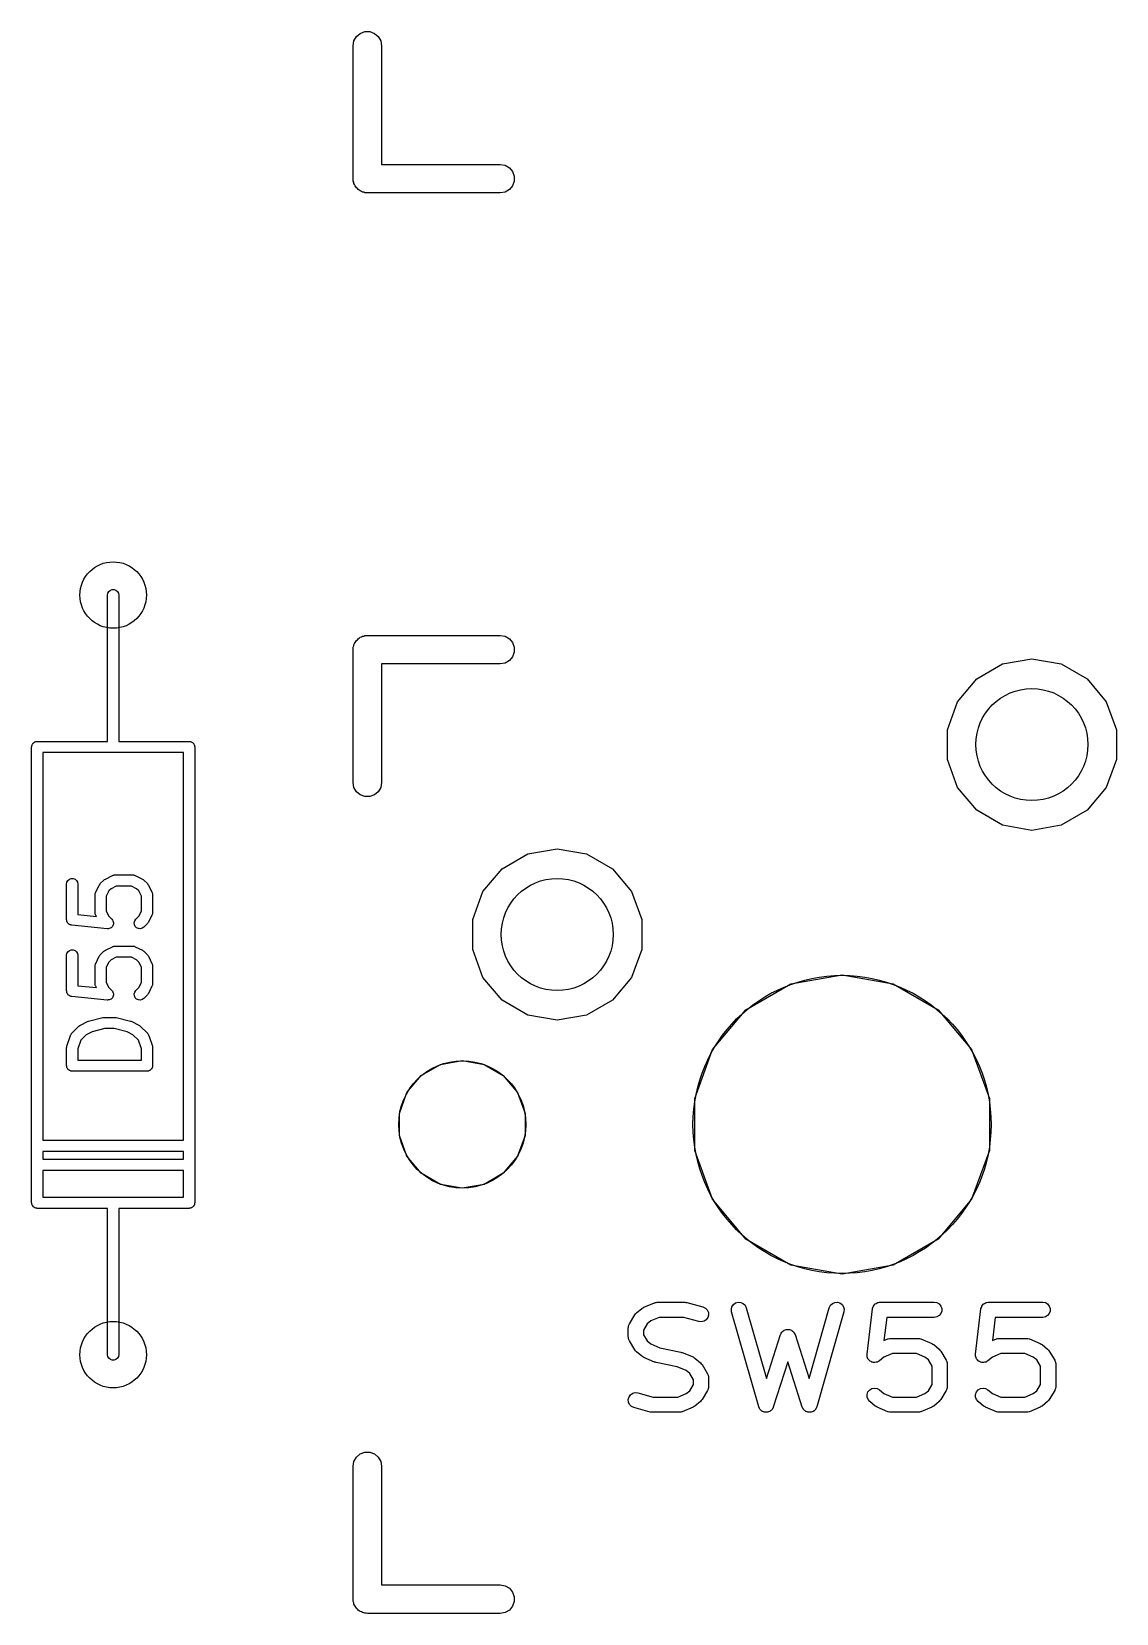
# Model space of a CAD drawing. Extents: x 37 to 203, y -145 to -25.
# Drawn here: x 129.91 to 144.42, y -142.54 to -121.38 of the extents above; entities that cross this region are included whole.
import ezdxf

# ---------------------------------------------------------------- set-up
doc = ezdxf.new("R2010")
doc.units = 0
doc.header["$MEASUREMENT"] = 0
doc.layers.add('BLACK', color=7, linetype='CONTINUOUS')

msp = doc.modelspace()

# ---------------------------------------------------------------- linework, layer by layer
at = {"layer": 'Black'}
for p, q in [((134.254, -121.45), (134.305, -121.407)), ((134.305, -121.407), (134.367, -121.384)), ((134.367, -121.384), (134.433, -121.384)), ((134.433, -121.384), (134.495, -121.407)), ((134.495, -121.407), (134.546, -121.45)), ((134.209, -121.572), (134.221, -121.507)), ((134.209, -123.35), (134.209, -121.572)), ((134.221, -121.507), (134.254, -121.45)), ((134.546, -121.45), (134.579, -121.507)), ((134.579, -121.507), (134.59, -121.572)), ((134.59, -121.572), (134.59, -123.159)), ((134.59, -123.159), (136.178, -123.159)), ((136.178, -123.159), (136.243, -123.171)), ((136.243, -123.171), (136.3, -123.204)), ((136.3, -123.204), (136.343, -123.255)), ((136.343, -123.255), (136.366, -123.317)), ((136.366, -123.317), (136.366, -123.383)), ((134.212, -123.366), (134.209, -123.35)), ((134.212, -123.383), (134.212, -123.366)), ((134.218, -123.399), (134.212, -123.383)), ((134.221, -123.415), (134.218, -123.399)), ((134.229, -123.43), (134.221, -123.415)), ((134.235, -123.445), (134.229, -123.43)), ((134.246, -123.458), (134.235, -123.445)), ((134.254, -123.472), (134.246, -123.458)), ((134.267, -123.483), (134.254, -123.472)), ((134.278, -123.496), (134.267, -123.483)), ((134.292, -123.504), (134.278, -123.496)), ((134.305, -123.515), (134.292, -123.504)), ((134.32, -123.521), (134.305, -123.515)), ((134.335, -123.529), (134.32, -123.521)), ((134.351, -123.532), (134.335, -123.529)), ((134.367, -123.538), (134.351, -123.532)), ((134.384, -123.538), (134.367, -123.538)), ((134.4, -123.54), (134.384, -123.538)), ((136.178, -123.54), (134.4, -123.54)), ((136.243, -123.529), (136.178, -123.54)), ((136.3, -123.496), (136.243, -123.529)), ((136.343, -123.445), (136.3, -123.496)), ((136.366, -123.383), (136.343, -123.445)), ((130.925, -128.92), (130.93, -128.894)), ((130.925, -130.19), (130.925, -128.92)), ((130.93, -128.894), (130.943, -128.872)), ((130.943, -128.872), (130.963, -128.855)), ((130.963, -128.855), (130.987, -128.846)), ((130.987, -128.846), (131.013, -128.846)), ((131.013, -128.846), (131.037, -128.855)), ((131.037, -128.855), (131.057, -128.872)), ((131.057, -128.872), (131.07, -128.894)), ((131.07, -128.894), (131.075, -128.92)), ((131.075, -128.92), (131.075, -130.19)), ((134.32, -129.479), (134.335, -129.471)), ((134.335, -129.471), (134.351, -129.468)), ((134.351, -129.468), (134.367, -129.462)), ((134.367, -129.462), (134.384, -129.462)), ((134.384, -129.462), (134.4, -129.459)), ((134.4, -129.459), (136.178, -129.459)), ((136.178, -129.459), (136.243, -129.471)), ((136.243, -129.471), (136.3, -129.504)), ((134.209, -129.65), (134.212, -129.634)), ((134.209, -131.428), (134.209, -129.65)), ((134.212, -129.617), (134.218, -129.601)), ((134.212, -129.634), (134.212, -129.617)), ((134.218, -129.601), (134.221, -129.585)), ((134.221, -129.585), (134.229, -129.57)), ((134.229, -129.57), (134.235, -129.555)), ((134.235, -129.555), (134.246, -129.542)), ((134.246, -129.542), (134.254, -129.528)), ((134.254, -129.528), (134.267, -129.517)), ((134.267, -129.517), (134.278, -129.504)), ((134.278, -129.504), (134.292, -129.496)), ((134.292, -129.496), (134.305, -129.485)), ((134.305, -129.485), (134.32, -129.479)), ((136.3, -129.504), (136.343, -129.555)), ((136.343, -129.555), (136.366, -129.617)), ((136.366, -129.683), (136.343, -129.745)), ((136.366, -129.617), (136.366, -129.683)), ((136.178, -129.84), (134.59, -129.84)), ((134.59, -129.84), (134.59, -131.428)), ((136.243, -129.829), (136.178, -129.84)), ((136.3, -129.796), (136.243, -129.829)), ((136.343, -129.745), (136.3, -129.796)), ((142.552, -130.041), (142.898, -129.842)), ((142.898, -129.842), (143.29, -129.773)), ((143.29, -129.773), (143.682, -129.842)), ((143.682, -129.842), (144.028, -130.041)), ((142.296, -130.346), (142.552, -130.041)), ((144.028, -130.041), (144.284, -130.346)), ((130.925, -130.877), (130.925, -130.19)), ((131.075, -130.19), (131.075, -130.877)), ((142.16, -130.721), (142.296, -130.346)), ((144.284, -130.346), (144.42, -130.721)), ((142.16, -131.119), (142.16, -130.721)), ((144.42, -130.721), (144.42, -131.119)), ((129.909, -130.952), (129.91, -130.946)), ((129.909, -137.048), (129.909, -130.952)), ((129.91, -130.939), (129.912, -130.933)), ((129.91, -130.946), (129.91, -130.939)), ((129.912, -130.933), (129.914, -130.926)), ((129.914, -130.926), (129.917, -130.921)), ((129.917, -130.921), (129.919, -130.915)), ((129.919, -130.915), (129.923, -130.909)), ((129.923, -130.909), (129.927, -130.904)), ((129.927, -130.904), (129.932, -130.9)), ((129.932, -130.9), (129.936, -130.895)), ((129.936, -130.895), (129.941, -130.891)), ((129.941, -130.891), (129.946, -130.887)), ((129.946, -130.887), (129.953, -130.885)), ((129.953, -130.885), (129.958, -130.882)), ((129.958, -130.882), (129.965, -130.88)), ((129.965, -130.88), (129.971, -130.878)), ((129.971, -130.878), (129.978, -130.878)), ((129.978, -130.878), (129.984, -130.877)), ((129.984, -130.877), (130.925, -130.877)), ((131.075, -130.877), (132.016, -130.877)), ((132.016, -130.877), (132.022, -130.878)), ((132.022, -130.878), (132.029, -130.878)), ((132.029, -130.878), (132.035, -130.88)), ((132.035, -130.88), (132.042, -130.882)), ((132.042, -130.882), (132.047, -130.885)), ((132.047, -130.885), (132.053, -130.887)), ((132.053, -130.887), (132.059, -130.891)), ((132.059, -130.891), (132.064, -130.895)), ((132.064, -130.895), (132.068, -130.9)), ((132.068, -130.9), (132.073, -130.904)), ((132.073, -130.904), (132.077, -130.909)), ((132.077, -130.909), (132.081, -130.915)), ((132.081, -130.915), (132.083, -130.921)), ((132.083, -130.921), (132.086, -130.926)), ((132.086, -130.926), (132.088, -130.933)), ((132.088, -130.933), (132.09, -130.939)), ((132.09, -130.939), (132.09, -130.946)), ((132.09, -130.946), (132.091, -130.952)), ((132.091, -130.952), (132.091, -137.048)), ((131, -131.027), (130.059, -131.027)), ((130.059, -131.027), (130.059, -136.211)), ((131.941, -131.027), (131, -131.027)), ((131.941, -136.211), (131.941, -131.027)), ((142.296, -131.494), (142.16, -131.119)), ((144.42, -131.119), (144.284, -131.494)), ((134.221, -131.493), (134.209, -131.428)), ((134.254, -131.55), (134.221, -131.493)), ((134.305, -131.593), (134.254, -131.55)), ((134.546, -131.55), (134.495, -131.593)), ((134.579, -131.493), (134.546, -131.55)), ((134.59, -131.428), (134.579, -131.493)), ((142.552, -131.799), (142.296, -131.494)), ((144.284, -131.494), (144.028, -131.799)), ((134.367, -131.616), (134.305, -131.593)), ((134.433, -131.616), (134.367, -131.616)), ((134.495, -131.593), (134.433, -131.616)), ((142.898, -131.998), (142.552, -131.799)), ((144.028, -131.799), (143.682, -131.998)), ((143.29, -132.067), (142.898, -131.998)), ((143.682, -131.998), (143.29, -132.067)), ((136.202, -132.581), (136.548, -132.382)), ((136.548, -132.382), (136.94, -132.313)), ((136.94, -132.313), (137.332, -132.382)), ((137.332, -132.382), (137.678, -132.581)), ((135.946, -132.886), (136.202, -132.581)), ((137.678, -132.581), (137.934, -132.886)), ((130.377, -132.786), (130.382, -132.76)), ((130.377, -133.262), (130.377, -132.786)), ((130.382, -132.76), (130.395, -132.738)), ((130.395, -132.738), (130.415, -132.721)), ((130.415, -132.721), (130.439, -132.712)), ((130.439, -132.712), (130.465, -132.712)), ((130.465, -132.712), (130.49, -132.721)), ((130.49, -132.721), (130.51, -132.738)), ((130.51, -132.738), (130.523, -132.76)), ((130.523, -132.76), (130.527, -132.786)), ((130.527, -132.786), (130.527, -133.194)), ((130.766, -132.895), (130.814, -132.8)), ((130.814, -132.8), (130.821, -132.79)), ((130.821, -132.79), (130.828, -132.78)), ((130.828, -132.78), (130.876, -132.733)), ((130.876, -132.733), (130.885, -132.726)), ((130.885, -132.726), (130.895, -132.719)), ((130.895, -132.719), (130.99, -132.671)), ((130.973, -132.847), (130.943, -132.878)), ((131.042, -132.813), (130.973, -132.847)), ((130.99, -132.671), (130.994, -132.67)), ((130.994, -132.67), (130.998, -132.668)), ((130.998, -132.668), (131.007, -132.666)), ((131.007, -132.666), (131.015, -132.664)), ((131.015, -132.664), (131.02, -132.664)), ((131.02, -132.664), (131.024, -132.663)), ((131.024, -132.663), (131.262, -132.663)), ((131.244, -132.813), (131.042, -132.813)), ((131.313, -132.847), (131.244, -132.813)), ((131.262, -132.663), (131.266, -132.664)), ((131.266, -132.664), (131.27, -132.664)), ((131.27, -132.664), (131.279, -132.666)), ((131.279, -132.666), (131.288, -132.668)), ((131.288, -132.668), (131.291, -132.67)), ((131.291, -132.67), (131.295, -132.671)), ((131.295, -132.671), (131.391, -132.719)), ((131.343, -132.878), (131.313, -132.847)), ((131.391, -132.719), (131.4, -132.726)), ((131.4, -132.726), (131.41, -132.733)), ((131.41, -132.733), (131.458, -132.78)), ((131.458, -132.78), (131.465, -132.79)), ((131.465, -132.79), (131.472, -132.8)), ((131.472, -132.8), (131.519, -132.895)), ((130.758, -132.929), (130.759, -132.924)), ((130.758, -133.167), (130.758, -132.929)), ((130.759, -132.92), (130.761, -132.912)), ((130.759, -132.924), (130.759, -132.92)), ((130.761, -132.912), (130.763, -132.903)), ((130.763, -132.903), (130.765, -132.899)), ((130.765, -132.899), (130.766, -132.895)), ((130.943, -132.878), (130.908, -132.946)), ((130.908, -132.946), (130.908, -133.149)), ((131.377, -132.946), (131.343, -132.878)), ((131.377, -133.149), (131.377, -132.946)), ((131.519, -132.895), (131.521, -132.899)), ((131.521, -132.899), (131.523, -132.903)), ((131.523, -132.903), (131.524, -132.912)), ((131.524, -132.912), (131.527, -132.92)), ((131.527, -132.92), (131.527, -132.924)), ((131.527, -132.924), (131.527, -132.929)), ((131.527, -132.929), (131.527, -133.167)), ((135.81, -133.261), (135.946, -132.886)), ((137.934, -132.886), (138.07, -133.261)), ((130.378, -133.265), (130.377, -133.262)), ((130.378, -133.268), (130.378, -133.265)), ((130.38, -133.277), (130.378, -133.268)), ((130.382, -133.288), (130.38, -133.277)), ((130.527, -133.194), (130.776, -133.219)), ((130.759, -133.171), (130.758, -133.167)), ((130.759, -133.175), (130.759, -133.171)), ((130.761, -133.184), (130.759, -133.175)), ((130.763, -133.192), (130.761, -133.184)), ((130.765, -133.196), (130.763, -133.192)), ((130.766, -133.2), (130.765, -133.196)), ((130.776, -133.219), (130.766, -133.2)), ((130.908, -133.149), (130.943, -133.217)), ((130.943, -133.217), (130.982, -133.256)), ((130.982, -133.256), (130.982, -133.257)), ((130.982, -133.257), (130.982, -133.257)), ((130.982, -133.257), (130.989, -133.268)), ((130.989, -133.268), (130.997, -133.278)), ((130.997, -133.278), (130.997, -133.278)), ((130.997, -133.278), (130.997, -133.279)), ((130.997, -133.279), (131, -133.291)), ((131.282, -133.303), (131.289, -133.278)), ((131.289, -133.278), (131.304, -133.256)), ((131.304, -133.256), (131.343, -133.217)), ((131.343, -133.217), (131.377, -133.149)), ((131.519, -133.2), (131.472, -133.295)), ((131.521, -133.196), (131.519, -133.2)), ((131.523, -133.192), (131.521, -133.196)), ((131.524, -133.184), (131.523, -133.192)), ((131.527, -133.175), (131.524, -133.184)), ((131.527, -133.167), (131.527, -133.171)), ((131.527, -133.171), (131.527, -133.175)), ((135.81, -133.659), (135.81, -133.261)), ((138.07, -133.261), (138.07, -133.659)), ((130.383, -133.29), (130.382, -133.288)), ((130.384, -133.293), (130.383, -133.29)), ((130.39, -133.301), (130.384, -133.293)), ((130.395, -133.31), (130.39, -133.301)), ((130.397, -133.312), (130.395, -133.31)), ((130.399, -133.314), (130.397, -133.312)), ((130.407, -133.32), (130.399, -133.314)), ((130.415, -133.327), (130.407, -133.32)), ((130.418, -133.328), (130.415, -133.327)), ((130.42, -133.329), (130.418, -133.328)), ((130.43, -133.332), (130.42, -133.329)), ((130.439, -133.336), (130.43, -133.332)), ((130.442, -133.336), (130.439, -133.336)), ((130.445, -133.337), (130.442, -133.336)), ((130.921, -133.384), (130.445, -133.337)), ((130.922, -133.384), (130.921, -133.384)), ((130.934, -133.383), (130.922, -133.384)), ((130.922, -133.384), (130.922, -133.384)), ((130.947, -133.382), (130.934, -133.383)), ((130.948, -133.382), (130.947, -133.382)), ((130.959, -133.377), (130.948, -133.382)), ((130.948, -133.382), (130.948, -133.382)), ((130.971, -133.371), (130.959, -133.377)), ((130.972, -133.371), (130.971, -133.371)), ((130.971, -133.371), (130.971, -133.371)), ((130.98, -133.362), (130.972, -133.371)), ((130.989, -133.353), (130.98, -133.362)), ((130.99, -133.353), (130.989, -133.353)), ((130.995, -133.341), (130.99, -133.353)), ((130.99, -133.353), (130.99, -133.353)), ((131.001, -133.33), (130.995, -133.341)), ((131, -133.291), (131.003, -133.303)), ((131.002, -133.316), (131.001, -133.329)), ((131.001, -133.329), (131.001, -133.329)), ((131.001, -133.329), (131.001, -133.33)), ((131.003, -133.304), (131.002, -133.316)), ((131.003, -133.303), (131.003, -133.303)), ((131.003, -133.303), (131.003, -133.304)), ((131.285, -133.329), (131.282, -133.303)), ((131.296, -133.353), (131.285, -133.329)), ((131.314, -133.371), (131.296, -133.353)), ((131.338, -133.382), (131.314, -133.371)), ((131.364, -133.384), (131.338, -133.382)), ((131.389, -133.377), (131.364, -133.384)), ((131.41, -133.363), (131.389, -133.377)), ((131.458, -133.315), (131.41, -133.363)), ((131.465, -133.305), (131.458, -133.315)), ((131.472, -133.295), (131.465, -133.305)), ((130.382, -133.712), (130.395, -133.69)), ((130.395, -133.69), (130.415, -133.673)), ((130.415, -133.673), (130.439, -133.664)), ((130.439, -133.664), (130.465, -133.664)), ((130.465, -133.664), (130.49, -133.673)), ((130.49, -133.673), (130.51, -133.69)), ((130.51, -133.69), (130.523, -133.712)), ((130.828, -133.733), (130.876, -133.685)), ((130.876, -133.685), (130.885, -133.678)), ((130.885, -133.678), (130.895, -133.671)), ((130.895, -133.671), (130.99, -133.623)), ((130.99, -133.623), (130.994, -133.622)), ((130.994, -133.622), (130.998, -133.62)), ((130.998, -133.62), (131.007, -133.618)), ((131.007, -133.618), (131.015, -133.616)), ((131.015, -133.616), (131.02, -133.616)), ((131.02, -133.616), (131.024, -133.615)), ((131.024, -133.615), (131.262, -133.615)), ((131.262, -133.615), (131.266, -133.616)), ((131.266, -133.616), (131.27, -133.616)), ((131.27, -133.616), (131.279, -133.618)), ((131.279, -133.618), (131.288, -133.62)), ((131.288, -133.62), (131.291, -133.622)), ((131.291, -133.622), (131.295, -133.623)), ((131.295, -133.623), (131.391, -133.671)), ((131.391, -133.671), (131.4, -133.678)), ((131.4, -133.678), (131.41, -133.685)), ((131.41, -133.685), (131.458, -133.733)), ((135.946, -134.034), (135.81, -133.659)), ((138.07, -133.659), (137.934, -134.034)), ((130.377, -133.738), (130.382, -133.712)), ((130.377, -134.214), (130.377, -133.738)), ((130.523, -133.712), (130.527, -133.738)), ((130.527, -133.738), (130.527, -134.146)), ((130.758, -133.881), (130.759, -133.877)), ((130.758, -134.119), (130.758, -133.881)), ((130.759, -133.872), (130.761, -133.864)), ((130.759, -133.877), (130.759, -133.872)), ((130.761, -133.864), (130.763, -133.855)), ((130.763, -133.855), (130.765, -133.852)), ((130.765, -133.852), (130.766, -133.847)), ((130.766, -133.847), (130.814, -133.752)), ((130.814, -133.752), (130.821, -133.743)), ((130.821, -133.743), (130.828, -133.733)), ((130.943, -133.83), (130.908, -133.899)), ((130.908, -133.899), (130.908, -134.101)), ((130.973, -133.8), (130.943, -133.83)), ((131.042, -133.765), (130.973, -133.8)), ((131.244, -133.765), (131.042, -133.765)), ((131.313, -133.8), (131.244, -133.765)), ((131.343, -133.83), (131.313, -133.8)), ((131.377, -133.899), (131.343, -133.83)), ((131.377, -134.101), (131.377, -133.899)), ((131.458, -133.733), (131.465, -133.743)), ((131.465, -133.743), (131.472, -133.752)), ((131.472, -133.752), (131.519, -133.847)), ((131.519, -133.847), (131.521, -133.852)), ((131.521, -133.852), (131.523, -133.855)), ((131.523, -133.855), (131.524, -133.864)), ((131.524, -133.864), (131.527, -133.872)), ((131.527, -133.872), (131.527, -133.877)), ((131.527, -133.877), (131.527, -133.881)), ((131.527, -133.881), (131.527, -134.119)), ((130.759, -134.123), (130.758, -134.119)), ((130.759, -134.128), (130.759, -134.123)), ((130.761, -134.136), (130.759, -134.128)), ((130.908, -134.101), (130.943, -134.17)), ((131.343, -134.17), (131.377, -134.101)), ((131.527, -134.128), (131.524, -134.136)), ((131.527, -134.119), (131.527, -134.123)), ((131.527, -134.123), (131.527, -134.128)), ((136.202, -134.339), (135.946, -134.034)), ((137.934, -134.034), (137.678, -134.339)), ((139.463, -134.467), (140.065, -134.119)), ((140.065, -134.119), (140.75, -133.998)), ((140.75, -133.998), (141.435, -134.119)), ((141.435, -134.119), (142.037, -134.467)), ((130.378, -134.217), (130.377, -134.214)), ((130.378, -134.22), (130.378, -134.217)), ((130.38, -134.23), (130.378, -134.22)), ((130.382, -134.24), (130.38, -134.23)), ((130.383, -134.242), (130.382, -134.24)), ((130.384, -134.245), (130.383, -134.242)), ((130.39, -134.254), (130.384, -134.245)), ((130.395, -134.262), (130.39, -134.254)), ((130.397, -134.264), (130.395, -134.262)), ((130.399, -134.267), (130.397, -134.264)), ((130.407, -134.273), (130.399, -134.267)), ((130.415, -134.279), (130.407, -134.273)), ((130.418, -134.28), (130.415, -134.279)), ((130.42, -134.282), (130.418, -134.28)), ((130.43, -134.285), (130.42, -134.282)), ((130.439, -134.288), (130.43, -134.285)), ((130.442, -134.288), (130.439, -134.288)), ((130.445, -134.289), (130.442, -134.288)), ((130.921, -134.337), (130.445, -134.289)), ((130.527, -134.146), (130.776, -134.171)), ((130.763, -134.145), (130.761, -134.136)), ((130.765, -134.148), (130.763, -134.145)), ((130.766, -134.153), (130.765, -134.148)), ((130.776, -134.171), (130.766, -134.153)), ((130.922, -134.336), (130.921, -134.337)), ((130.934, -134.336), (130.922, -134.337)), ((130.922, -134.337), (130.922, -134.336)), ((130.947, -134.335), (130.934, -134.336)), ((130.943, -134.17), (130.982, -134.209)), ((130.948, -134.334), (130.947, -134.335)), ((130.959, -134.329), (130.948, -134.334)), ((130.948, -134.334), (130.948, -134.334)), ((130.971, -134.324), (130.959, -134.329)), ((130.972, -134.323), (130.971, -134.324)), ((130.971, -134.324), (130.971, -134.324)), ((130.98, -134.314), (130.972, -134.323)), ((130.989, -134.306), (130.98, -134.314)), ((130.982, -134.209), (130.982, -134.209)), ((130.982, -134.209), (130.982, -134.21)), ((130.982, -134.21), (130.989, -134.22)), ((130.989, -134.22), (130.997, -134.23)), ((130.99, -134.305), (130.989, -134.306)), ((130.995, -134.294), (130.99, -134.305)), ((130.99, -134.305), (130.99, -134.305)), ((131.001, -134.282), (130.995, -134.294)), ((130.997, -134.23), (130.997, -134.231)), ((130.997, -134.231), (130.997, -134.231)), ((130.997, -134.231), (131, -134.243)), ((131, -134.243), (131.003, -134.255)), ((131.002, -134.269), (131.001, -134.281)), ((131.001, -134.281), (131.001, -134.282)), ((131.001, -134.282), (131.001, -134.282)), ((131.003, -134.256), (131.002, -134.269)), ((131.003, -134.255), (131.003, -134.256)), ((131.003, -134.256), (131.003, -134.256)), ((131.282, -134.255), (131.289, -134.23)), ((131.285, -134.281), (131.282, -134.255)), ((131.296, -134.305), (131.285, -134.281)), ((131.289, -134.23), (131.304, -134.209)), ((131.314, -134.323), (131.296, -134.305)), ((131.304, -134.209), (131.343, -134.17)), ((131.338, -134.334), (131.314, -134.323)), ((131.364, -134.337), (131.338, -134.334)), ((131.389, -134.33), (131.364, -134.337)), ((131.41, -134.315), (131.389, -134.33)), ((131.458, -134.267), (131.41, -134.315)), ((131.465, -134.257), (131.458, -134.267)), ((131.472, -134.248), (131.465, -134.257)), ((131.519, -134.153), (131.472, -134.248)), ((131.521, -134.148), (131.519, -134.153)), ((131.523, -134.145), (131.521, -134.148)), ((131.524, -134.136), (131.523, -134.145)), ((136.548, -134.538), (136.202, -134.339)), ((137.678, -134.339), (137.332, -134.538)), ((136.94, -134.607), (136.548, -134.538)), ((137.332, -134.538), (136.94, -134.607)), ((139.017, -134.999), (139.463, -134.467)), ((142.037, -134.467), (142.483, -134.999)), ((130.447, -134.78), (130.542, -134.685)), ((130.542, -134.685), (130.552, -134.678)), ((130.552, -134.678), (130.562, -134.671)), ((130.562, -134.671), (130.657, -134.623)), ((130.717, -134.761), (130.64, -134.8)), ((130.657, -134.623), (130.665, -134.621)), ((130.665, -134.621), (130.672, -134.618)), ((130.672, -134.618), (130.863, -134.57)), ((130.89, -134.718), (130.717, -134.761)), ((130.863, -134.57), (130.872, -134.569)), ((130.872, -134.569), (130.881, -134.568)), ((130.881, -134.568), (131.024, -134.568)), ((131.015, -134.718), (130.89, -134.718)), ((131.188, -134.761), (131.015, -134.718)), ((131.024, -134.568), (131.033, -134.569)), ((131.033, -134.569), (131.042, -134.57)), ((131.042, -134.57), (131.232, -134.618)), ((131.265, -134.8), (131.188, -134.761)), ((131.232, -134.618), (131.24, -134.621)), ((131.24, -134.621), (131.248, -134.623)), ((131.248, -134.623), (131.343, -134.671)), ((131.343, -134.671), (131.353, -134.678)), ((131.353, -134.678), (131.363, -134.685)), ((131.363, -134.685), (131.458, -134.78)), ((130.377, -134.976), (130.379, -134.964)), ((130.379, -134.964), (130.381, -134.952)), ((130.381, -134.952), (130.429, -134.81)), ((130.429, -134.81), (130.431, -134.806)), ((130.431, -134.806), (130.432, -134.802)), ((130.432, -134.802), (130.437, -134.794)), ((130.437, -134.794), (130.441, -134.787)), ((130.441, -134.787), (130.444, -134.784)), ((130.444, -134.784), (130.447, -134.78)), ((130.566, -134.874), (130.527, -134.988)), ((130.64, -134.8), (130.566, -134.874)), ((131.339, -134.874), (131.265, -134.8)), ((131.377, -134.988), (131.339, -134.874)), ((131.458, -134.78), (131.46, -134.784)), ((131.46, -134.784), (131.464, -134.787)), ((131.464, -134.787), (131.468, -134.794)), ((131.468, -134.794), (131.473, -134.802)), ((131.473, -134.802), (131.474, -134.806)), ((131.474, -134.806), (131.476, -134.81)), ((131.476, -134.81), (131.524, -134.952)), ((131.524, -134.952), (131.525, -134.964)), ((131.525, -134.964), (131.527, -134.976)), ((130.377, -135.214), (130.377, -134.976)), ((130.527, -134.988), (130.527, -135.139)), ((130.527, -135.139), (131.377, -135.139)), ((131.377, -135.139), (131.377, -134.988)), ((131.527, -134.976), (131.527, -135.214)), ((135.378, -135.197), (135.67, -135.146)), ((135.67, -135.146), (135.962, -135.197)), ((138.779, -135.652), (139.017, -134.999)), ((142.483, -134.999), (142.721, -135.652)), ((130.379, -135.221), (130.377, -135.214)), ((130.379, -135.227), (130.379, -135.221)), ((130.381, -135.233), (130.379, -135.227)), ((130.382, -135.24), (130.381, -135.233)), ((130.385, -135.246), (130.382, -135.24)), ((130.387, -135.252), (130.385, -135.246)), ((130.392, -135.257), (130.387, -135.252)), ((130.395, -135.262), (130.392, -135.257)), ((130.4, -135.267), (130.395, -135.262)), ((130.404, -135.272), (130.4, -135.267)), ((130.41, -135.275), (130.404, -135.272)), ((130.415, -135.279), (130.41, -135.275)), ((130.421, -135.281), (130.415, -135.279)), ((130.427, -135.285), (130.421, -135.281)), ((130.433, -135.286), (130.427, -135.285)), ((130.439, -135.288), (130.433, -135.286)), ((130.446, -135.288), (130.439, -135.288)), ((130.452, -135.289), (130.446, -135.288)), ((131.452, -135.289), (130.452, -135.289)), ((131.459, -135.288), (131.452, -135.289)), ((131.465, -135.288), (131.459, -135.288)), ((131.472, -135.286), (131.465, -135.288)), ((131.478, -135.285), (131.472, -135.286)), ((131.484, -135.281), (131.478, -135.285)), ((131.49, -135.279), (131.484, -135.281)), ((131.495, -135.275), (131.49, -135.279)), ((131.501, -135.272), (131.495, -135.275)), ((131.505, -135.267), (131.501, -135.272)), ((131.51, -135.262), (131.505, -135.267)), ((131.513, -135.257), (131.51, -135.262)), ((131.517, -135.252), (131.513, -135.257)), ((131.52, -135.246), (131.517, -135.252)), ((131.523, -135.24), (131.52, -135.246)), ((131.524, -135.233), (131.523, -135.24)), ((131.526, -135.227), (131.524, -135.233)), ((131.527, -135.214), (131.526, -135.221)), ((131.526, -135.221), (131.526, -135.227)), ((134.93, -135.573), (135.121, -135.346)), ((135.121, -135.346), (135.378, -135.197)), ((135.962, -135.197), (136.219, -135.346)), ((136.219, -135.346), (136.41, -135.573)), ((134.829, -135.852), (134.93, -135.573)), ((136.41, -135.573), (136.511, -135.852)), ((138.779, -136.348), (138.779, -135.652)), ((142.721, -135.652), (142.721, -136.348)), ((134.829, -136.148), (134.829, -135.852)), ((136.511, -135.852), (136.511, -136.148)), ((130.059, -136.211), (131.941, -136.211)), ((134.93, -136.427), (134.829, -136.148)), ((136.511, -136.148), (136.41, -136.427)), ((130.059, -136.361), (130.059, -136.465)), ((131.941, -136.361), (130.059, -136.361)), ((131.941, -136.465), (131.941, -136.361)), ((135.121, -136.654), (134.93, -136.427)), ((136.41, -136.427), (136.219, -136.654)), ((139.017, -137.001), (138.779, -136.348)), ((142.721, -136.348), (142.483, -137.001)), ((130.059, -136.465), (131.941, -136.465)), ((131.941, -136.615), (130.059, -136.615)), ((130.059, -136.615), (130.059, -136.973)), ((131.941, -136.973), (131.941, -136.615)), ((135.378, -136.803), (135.121, -136.654)), ((136.219, -136.654), (135.962, -136.803)), ((135.67, -136.854), (135.378, -136.803)), ((135.962, -136.803), (135.67, -136.854)), ((129.91, -137.054), (129.909, -137.048)), ((129.91, -137.061), (129.91, -137.054)), ((129.912, -137.067), (129.91, -137.061)), ((129.914, -137.074), (129.912, -137.067)), ((129.917, -137.079), (129.914, -137.074)), ((129.919, -137.085), (129.917, -137.079)), ((129.923, -137.091), (129.919, -137.085)), ((130.059, -136.973), (131, -136.973)), ((131, -136.973), (131.941, -136.973)), ((132.081, -137.085), (132.077, -137.091)), ((132.083, -137.079), (132.081, -137.085)), ((132.086, -137.074), (132.083, -137.079)), ((132.088, -137.067), (132.086, -137.074)), ((132.09, -137.061), (132.088, -137.067)), ((132.091, -137.048), (132.09, -137.054)), ((132.09, -137.054), (132.09, -137.061)), ((139.463, -137.533), (139.017, -137.001)), ((142.483, -137.001), (142.037, -137.533)), ((129.927, -137.096), (129.923, -137.091)), ((129.932, -137.1), (129.927, -137.096)), ((129.936, -137.105), (129.932, -137.1)), ((129.941, -137.109), (129.936, -137.105)), ((129.946, -137.113), (129.941, -137.109)), ((129.953, -137.115), (129.946, -137.113)), ((129.958, -137.118), (129.953, -137.115)), ((129.965, -137.12), (129.958, -137.118)), ((129.971, -137.122), (129.965, -137.12)), ((129.978, -137.122), (129.971, -137.122)), ((129.984, -137.123), (129.978, -137.122)), ((130.925, -137.123), (129.984, -137.123)), ((130.925, -137.81), (130.925, -137.123)), ((132.016, -137.123), (131.075, -137.123)), ((131.075, -137.123), (131.075, -137.81)), ((132.022, -137.122), (132.016, -137.123)), ((132.029, -137.122), (132.022, -137.122)), ((132.035, -137.12), (132.029, -137.122)), ((132.042, -137.118), (132.035, -137.12)), ((132.047, -137.115), (132.042, -137.118)), ((132.053, -137.113), (132.047, -137.115)), ((132.059, -137.109), (132.053, -137.113)), ((132.064, -137.105), (132.059, -137.109)), ((132.068, -137.1), (132.064, -137.105)), ((132.073, -137.096), (132.068, -137.1)), ((132.077, -137.091), (132.073, -137.096)), ((140.065, -137.881), (139.463, -137.533)), ((142.037, -137.533), (141.435, -137.881)), ((130.925, -139.08), (130.925, -137.81)), ((131.075, -137.81), (131.075, -139.08)), ((140.75, -138.002), (140.065, -137.881)), ((141.435, -137.881), (140.75, -138.002)), ((137.905, -138.669), (137.978, -138.548)), ((137.978, -138.548), (137.989, -138.535)), ((137.989, -138.535), (138, -138.522)), ((138, -138.522), (138.072, -138.462)), ((138.072, -138.462), (138.086, -138.454)), ((138.086, -138.454), (138.098, -138.446)), ((138.098, -138.446), (138.243, -138.386)), ((138.243, -138.386), (138.246, -138.385)), ((138.246, -138.385), (138.248, -138.384)), ((138.248, -138.384), (138.263, -138.381)), ((138.263, -138.381), (138.278, -138.378)), ((138.278, -138.378), (138.28, -138.378)), ((138.28, -138.378), (138.283, -138.378)), ((138.283, -138.378), (138.645, -138.378)), ((138.645, -138.378), (138.659, -138.38)), ((138.659, -138.38), (138.673, -138.382)), ((138.673, -138.382), (138.89, -138.442)), ((138.89, -138.442), (138.922, -138.457)), ((138.922, -138.457), (138.947, -138.482)), ((138.947, -138.482), (138.962, -138.515)), ((138.964, -138.55), (138.955, -138.584)), ((138.962, -138.515), (138.964, -138.55)), ((139.27, -138.472), (139.278, -138.438)), ((139.273, -138.507), (139.27, -138.472)), ((139.636, -139.777), (139.273, -138.507)), ((139.278, -138.438), (139.298, -138.409)), ((139.298, -138.409), (139.327, -138.388)), ((139.327, -138.388), (139.361, -138.378)), ((139.361, -138.378), (139.396, -138.381)), ((139.396, -138.381), (139.428, -138.395)), ((139.428, -138.395), (139.453, -138.42)), ((139.453, -138.42), (139.469, -138.452)), ((139.469, -138.452), (139.74, -139.399)), ((140.309, -139.399), (140.58, -138.452)), ((140.775, -138.507), (140.412, -139.777)), ((140.58, -138.452), (140.595, -138.42)), ((140.595, -138.42), (140.621, -138.395)), ((140.621, -138.395), (140.653, -138.381)), ((140.653, -138.381), (140.688, -138.378)), ((140.688, -138.378), (140.722, -138.388)), ((140.722, -138.388), (140.75, -138.409)), ((140.75, -138.409), (140.77, -138.438)), ((140.77, -138.438), (140.779, -138.472)), ((140.779, -138.472), (140.775, -138.507)), ((141.085, -139.072), (141.157, -138.467)), ((141.157, -138.467), (141.158, -138.465)), ((141.158, -138.462), (141.163, -138.448)), ((141.158, -138.465), (141.158, -138.462)), ((141.163, -138.448), (141.167, -138.434)), ((141.167, -138.434), (141.169, -138.431)), ((141.169, -138.431), (141.17, -138.429)), ((141.17, -138.429), (141.18, -138.417)), ((141.18, -138.417), (141.189, -138.405)), ((141.189, -138.405), (141.191, -138.404)), ((141.191, -138.404), (141.193, -138.402)), ((141.193, -138.402), (141.206, -138.394)), ((141.206, -138.394), (141.218, -138.386)), ((141.218, -138.386), (141.221, -138.385)), ((141.221, -138.385), (141.223, -138.384)), ((141.223, -138.384), (141.238, -138.381)), ((141.238, -138.381), (141.252, -138.378)), ((141.252, -138.378), (141.255, -138.378)), ((141.255, -138.378), (141.258, -138.378)), ((141.258, -138.378), (141.984, -138.378)), ((141.984, -138.378), (142.018, -138.384)), ((142.018, -138.384), (142.049, -138.402)), ((142.049, -138.557), (142.018, -138.575)), ((142.049, -138.402), (142.072, -138.429)), ((142.072, -138.53), (142.049, -138.557)), ((142.072, -138.429), (142.084, -138.462)), ((142.084, -138.497), (142.072, -138.53)), ((142.084, -138.462), (142.084, -138.497)), ((142.536, -139.072), (142.609, -138.467)), ((142.609, -138.462), (142.614, -138.448)), ((142.609, -138.465), (142.609, -138.462)), ((142.609, -138.467), (142.609, -138.465)), ((142.614, -138.448), (142.619, -138.434)), ((142.619, -138.434), (142.62, -138.431)), ((142.62, -138.431), (142.621, -138.429)), ((142.621, -138.429), (142.631, -138.417)), ((142.631, -138.417), (142.64, -138.405)), ((142.64, -138.405), (142.642, -138.404)), ((142.642, -138.404), (142.644, -138.402)), ((142.644, -138.402), (142.657, -138.394)), ((142.657, -138.394), (142.669, -138.386)), ((142.669, -138.386), (142.672, -138.385)), ((142.672, -138.385), (142.675, -138.384)), ((142.675, -138.384), (142.689, -138.381)), ((142.689, -138.381), (142.704, -138.378)), ((142.704, -138.378), (142.707, -138.378)), ((142.707, -138.378), (142.709, -138.378)), ((142.709, -138.378), (143.435, -138.378)), ((143.435, -138.378), (143.47, -138.384)), ((143.47, -138.384), (143.5, -138.402)), ((143.5, -138.557), (143.47, -138.575)), ((143.5, -138.402), (143.523, -138.429)), ((143.523, -138.53), (143.5, -138.557)), ((143.523, -138.429), (143.535, -138.462)), ((143.535, -138.497), (143.523, -138.53)), ((143.535, -138.462), (143.535, -138.497)), ((137.891, -138.721), (137.892, -138.712)), ((137.891, -138.842), (137.891, -138.721)), ((137.892, -138.712), (137.893, -138.702)), ((137.893, -138.702), (137.895, -138.695)), ((137.895, -138.695), (137.897, -138.687)), ((137.897, -138.687), (137.902, -138.678)), ((137.902, -138.678), (137.905, -138.669)), ((138.143, -138.668), (138.094, -138.75)), ((138.094, -138.75), (138.094, -138.814)), ((138.191, -138.628), (138.143, -138.668)), ((138.303, -138.581), (138.191, -138.628)), ((138.632, -138.581), (138.303, -138.581)), ((138.836, -138.638), (138.632, -138.581)), ((138.871, -138.641), (138.836, -138.638)), ((138.905, -138.632), (138.871, -138.641)), ((138.934, -138.612), (138.905, -138.632)), ((138.955, -138.584), (138.934, -138.612)), ((139.938, -138.792), (139.944, -138.78)), ((139.944, -138.78), (139.947, -138.777)), ((139.947, -138.777), (139.949, -138.774)), ((139.949, -138.774), (139.96, -138.766)), ((139.96, -138.766), (139.97, -138.756)), ((139.97, -138.756), (139.974, -138.755)), ((139.974, -138.755), (139.977, -138.752)), ((139.977, -138.752), (139.99, -138.748)), ((139.99, -138.748), (140.003, -138.743)), ((140.003, -138.743), (140.007, -138.743)), ((140.007, -138.743), (140.011, -138.742)), ((140.011, -138.742), (140.024, -138.742)), ((140.024, -138.742), (140.038, -138.742)), ((140.038, -138.742), (140.042, -138.743)), ((140.042, -138.743), (140.046, -138.743)), ((140.046, -138.743), (140.059, -138.748)), ((140.059, -138.748), (140.072, -138.752)), ((140.072, -138.752), (140.075, -138.755)), ((140.075, -138.755), (140.079, -138.756)), ((140.079, -138.756), (140.089, -138.766)), ((140.089, -138.766), (140.099, -138.774)), ((140.099, -138.774), (140.102, -138.777)), ((140.102, -138.777), (140.105, -138.78)), ((140.105, -138.78), (140.111, -138.792)), ((141.348, -138.581), (141.311, -138.892)), ((141.984, -138.581), (141.348, -138.581)), ((142.018, -138.575), (141.984, -138.581)), ((142.8, -138.581), (142.762, -138.892)), ((143.435, -138.581), (142.8, -138.581)), ((143.47, -138.575), (143.435, -138.581)), ((137.892, -138.852), (137.891, -138.842)), ((137.893, -138.862), (137.892, -138.852)), ((137.895, -138.869), (137.893, -138.862)), ((137.897, -138.877), (137.895, -138.869)), ((137.902, -138.886), (137.897, -138.877)), ((137.905, -138.895), (137.902, -138.886)), ((137.978, -139.016), (137.905, -138.895)), ((138.094, -138.814), (138.143, -138.896)), ((138.143, -138.896), (138.191, -138.936)), ((138.191, -138.936), (138.313, -138.987)), ((138.313, -138.987), (138.594, -139.045)), ((139.74, -139.399), (139.928, -138.811)), ((139.928, -138.811), (139.929, -138.808)), ((139.929, -138.808), (139.93, -138.804)), ((139.93, -138.804), (139.938, -138.792)), ((140.111, -138.792), (140.118, -138.804)), ((140.118, -138.804), (140.119, -138.808)), ((140.119, -138.808), (140.121, -138.811)), ((140.121, -138.811), (140.309, -139.399)), ((141.311, -138.892), (141.364, -138.87)), ((141.364, -138.87), (141.366, -138.869)), ((141.366, -138.869), (141.368, -138.868)), ((141.368, -138.868), (141.384, -138.865)), ((141.384, -138.865), (141.398, -138.862)), ((141.398, -138.862), (141.401, -138.862)), ((141.401, -138.862), (141.403, -138.862)), ((141.403, -138.862), (141.766, -138.862)), ((141.766, -138.862), (141.768, -138.862)), ((141.768, -138.862), (141.771, -138.862)), ((141.771, -138.862), (141.786, -138.865)), ((141.786, -138.865), (141.801, -138.868)), ((141.801, -138.868), (141.803, -138.869)), ((141.803, -138.869), (141.805, -138.87)), ((141.805, -138.87), (141.95, -138.93)), ((141.95, -138.93), (141.963, -138.938)), ((141.963, -138.938), (141.976, -138.946)), ((141.976, -138.946), (142.049, -139.006)), ((142.762, -138.892), (142.815, -138.87)), ((142.815, -138.87), (142.818, -138.869)), ((142.818, -138.869), (142.82, -138.868)), ((142.82, -138.868), (142.835, -138.865)), ((142.835, -138.865), (142.85, -138.862)), ((142.85, -138.862), (142.852, -138.862)), ((142.852, -138.862), (142.855, -138.862)), ((142.855, -138.862), (143.217, -138.862)), ((143.217, -138.862), (143.22, -138.862)), ((143.22, -138.862), (143.222, -138.862)), ((143.222, -138.862), (143.237, -138.865)), ((143.237, -138.865), (143.252, -138.868)), ((143.252, -138.868), (143.254, -138.869)), ((143.254, -138.869), (143.257, -138.87)), ((143.257, -138.87), (143.402, -138.93)), ((143.402, -138.93), (143.414, -138.938)), ((143.414, -138.938), (143.428, -138.946)), ((143.428, -138.946), (143.5, -139.006)), ((130.93, -139.106), (130.925, -139.08)), ((130.943, -139.128), (130.93, -139.106)), ((130.963, -139.145), (130.943, -139.128)), ((130.987, -139.154), (130.963, -139.145)), ((131.013, -139.154), (130.987, -139.154)), ((131.037, -139.145), (131.013, -139.154)), ((131.057, -139.128), (131.037, -139.145)), ((131.07, -139.106), (131.057, -139.128)), ((131.075, -139.08), (131.07, -139.106)), ((137.989, -139.028), (137.978, -139.016)), ((138, -139.041), (137.989, -139.028)), ((138.072, -139.102), (138, -139.041)), ((138.086, -139.109), (138.072, -139.102)), ((138.098, -139.118), (138.086, -139.109)), ((138.243, -139.178), (138.098, -139.118)), ((138.253, -139.18), (138.243, -139.178)), ((138.262, -139.184), (138.253, -139.18)), ((138.543, -139.242), (138.262, -139.184)), ((138.594, -139.045), (138.603, -139.049)), ((138.603, -139.049), (138.612, -139.051)), ((138.612, -139.051), (138.757, -139.111)), ((138.757, -139.111), (138.77, -139.12)), ((138.77, -139.12), (138.783, -139.127)), ((138.783, -139.127), (138.856, -139.188)), ((138.856, -139.188), (138.867, -139.201)), ((138.867, -139.201), (138.878, -139.213)), ((140.024, -139.176), (139.831, -139.78)), ((140.218, -139.78), (140.024, -139.176)), ((141.085, -139.087), (141.085, -139.072)), ((141.085, -139.102), (141.085, -139.087)), ((141.086, -139.104), (141.085, -139.102)), ((141.086, -139.107), (141.086, -139.104)), ((141.092, -139.121), (141.086, -139.107)), ((141.097, -139.135), (141.092, -139.121)), ((141.099, -139.137), (141.097, -139.135)), ((141.1, -139.14), (141.099, -139.137)), ((141.11, -139.151), (141.1, -139.14)), ((141.12, -139.162), (141.11, -139.151)), ((141.122, -139.163), (141.12, -139.162)), ((141.125, -139.166), (141.122, -139.163)), ((141.138, -139.172), (141.125, -139.166)), ((141.15, -139.18), (141.138, -139.172)), ((141.153, -139.18), (141.15, -139.18)), ((141.156, -139.182), (141.153, -139.18)), ((141.171, -139.183), (141.156, -139.182)), ((141.185, -139.186), (141.171, -139.183)), ((141.188, -139.185), (141.185, -139.186)), ((141.191, -139.186), (141.188, -139.185)), ((141.205, -139.182), (141.191, -139.186)), ((141.22, -139.18), (141.205, -139.182)), ((141.222, -139.178), (141.22, -139.18)), ((141.225, -139.178), (141.222, -139.178)), ((141.238, -139.17), (141.225, -139.178)), ((141.25, -139.162), (141.238, -139.17)), ((141.311, -139.112), (141.25, -139.162)), ((141.423, -139.065), (141.311, -139.112)), ((141.746, -139.065), (141.423, -139.065)), ((141.858, -139.112), (141.746, -139.065)), ((141.905, -139.151), (141.858, -139.112)), ((141.955, -139.233), (141.905, -139.151)), ((142.049, -139.006), (142.06, -139.019)), ((142.06, -139.019), (142.071, -139.032)), ((142.071, -139.032), (142.143, -139.153)), ((142.143, -139.153), (142.147, -139.162)), ((142.147, -139.162), (142.152, -139.17)), ((142.152, -139.17), (142.153, -139.178)), ((142.153, -139.178), (142.156, -139.186)), ((142.156, -139.186), (142.156, -139.196)), ((142.156, -139.196), (142.158, -139.205)), ((142.158, -139.205), (142.158, -139.508)), ((142.537, -139.087), (142.536, -139.072)), ((142.537, -139.102), (142.537, -139.087)), ((142.538, -139.104), (142.537, -139.102)), ((142.538, -139.107), (142.538, -139.104)), ((142.544, -139.121), (142.538, -139.107)), ((142.549, -139.135), (142.544, -139.121)), ((142.551, -139.137), (142.549, -139.135)), ((142.552, -139.14), (142.551, -139.137)), ((142.562, -139.151), (142.552, -139.14)), ((142.571, -139.162), (142.562, -139.151)), ((142.574, -139.163), (142.571, -139.162)), ((142.576, -139.166), (142.574, -139.163)), ((142.589, -139.172), (142.576, -139.166)), ((142.602, -139.18), (142.589, -139.172)), ((142.605, -139.18), (142.602, -139.18)), ((142.607, -139.182), (142.605, -139.18)), ((142.622, -139.183), (142.607, -139.182)), ((142.637, -139.186), (142.622, -139.183)), ((142.639, -139.185), (142.637, -139.186)), ((142.642, -139.186), (142.639, -139.185)), ((142.657, -139.182), (142.642, -139.186)), ((142.671, -139.18), (142.657, -139.182)), ((142.674, -139.178), (142.671, -139.18)), ((142.677, -139.178), (142.674, -139.178)), ((142.689, -139.17), (142.677, -139.178)), ((142.702, -139.162), (142.689, -139.17)), ((142.763, -139.112), (142.702, -139.162)), ((142.875, -139.065), (142.763, -139.112)), ((143.197, -139.065), (142.875, -139.065)), ((143.309, -139.112), (143.197, -139.065)), ((143.357, -139.151), (143.309, -139.112)), ((143.406, -139.233), (143.357, -139.151)), ((143.5, -139.006), (143.511, -139.019)), ((143.511, -139.019), (143.522, -139.032)), ((143.522, -139.032), (143.595, -139.153)), ((143.595, -139.153), (143.598, -139.162)), ((143.598, -139.162), (143.603, -139.17)), ((143.603, -139.17), (143.605, -139.178)), ((143.605, -139.178), (143.607, -139.186)), ((143.607, -139.186), (143.608, -139.196)), ((143.608, -139.196), (143.609, -139.205)), ((143.609, -139.205), (143.609, -139.508)), ((138.665, -139.293), (138.543, -139.242)), ((138.712, -139.333), (138.665, -139.293)), ((138.762, -139.415), (138.712, -139.333)), ((138.762, -139.479), (138.762, -139.415)), ((138.878, -139.213), (138.95, -139.334)), ((138.95, -139.334), (138.954, -139.343)), ((138.954, -139.343), (138.959, -139.352)), ((138.959, -139.352), (138.96, -139.36)), ((138.96, -139.36), (138.963, -139.367)), ((138.963, -139.367), (138.963, -139.377)), ((138.963, -139.377), (138.965, -139.387)), ((138.965, -139.387), (138.965, -139.508)), ((141.955, -139.479), (141.955, -139.233)), ((143.406, -139.479), (143.406, -139.233)), ((137.901, -139.645), (137.921, -139.617)), ((137.921, -139.617), (137.95, -139.597)), ((137.95, -139.597), (137.984, -139.588)), ((137.984, -139.588), (138.019, -139.591)), ((138.019, -139.591), (138.224, -139.648)), ((138.553, -139.648), (138.665, -139.601)), ((138.665, -139.601), (138.712, -139.562)), ((138.712, -139.562), (138.762, -139.479)), ((138.95, -139.56), (138.878, -139.681)), ((138.954, -139.551), (138.95, -139.56)), ((138.959, -139.542), (138.954, -139.551)), ((138.96, -139.534), (138.959, -139.542)), ((138.963, -139.527), (138.96, -139.534)), ((138.965, -139.508), (138.963, -139.517)), ((138.963, -139.517), (138.963, -139.527)), ((141.085, -139.611), (141.097, -139.578)), ((141.085, -139.647), (141.085, -139.611)), ((141.097, -139.578), (141.12, -139.551)), ((141.12, -139.551), (141.15, -139.533)), ((141.15, -139.533), (141.185, -139.527)), ((141.185, -139.527), (141.22, -139.533)), ((141.22, -139.533), (141.25, -139.551)), ((141.25, -139.551), (141.311, -139.601)), ((141.311, -139.601), (141.423, -139.648)), ((141.746, -139.648), (141.858, -139.601)), ((141.858, -139.601), (141.905, -139.562)), ((141.905, -139.562), (141.955, -139.479)), ((142.143, -139.56), (142.071, -139.681)), ((142.147, -139.551), (142.143, -139.56)), ((142.152, -139.542), (142.147, -139.551)), ((142.153, -139.534), (142.152, -139.542)), ((142.156, -139.527), (142.153, -139.534)), ((142.158, -139.508), (142.156, -139.517)), ((142.156, -139.517), (142.156, -139.527)), ((142.537, -139.611), (142.549, -139.578)), ((142.537, -139.647), (142.537, -139.611)), ((142.549, -139.578), (142.571, -139.551)), ((142.571, -139.551), (142.602, -139.533)), ((142.602, -139.533), (142.637, -139.527)), ((142.637, -139.527), (142.671, -139.533)), ((142.671, -139.533), (142.702, -139.551)), ((142.702, -139.551), (142.763, -139.601)), ((142.763, -139.601), (142.875, -139.648)), ((143.197, -139.648), (143.309, -139.601)), ((143.309, -139.601), (143.357, -139.562)), ((143.357, -139.562), (143.406, -139.479)), ((143.595, -139.56), (143.522, -139.681)), ((143.598, -139.551), (143.595, -139.56)), ((143.603, -139.542), (143.598, -139.551)), ((143.605, -139.534), (143.603, -139.542)), ((143.607, -139.527), (143.605, -139.534)), ((143.608, -139.517), (143.607, -139.527)), ((143.609, -139.508), (143.608, -139.517)), ((137.891, -139.679), (137.901, -139.645)), ((137.894, -139.714), (137.891, -139.679)), ((137.909, -139.747), (137.894, -139.714)), ((137.933, -139.772), (137.909, -139.747)), ((137.965, -139.787), (137.933, -139.772)), ((138.183, -139.847), (137.965, -139.787)), ((138.224, -139.648), (138.553, -139.648)), ((138.757, -139.783), (138.612, -139.843)), ((138.77, -139.775), (138.757, -139.783)), ((138.783, -139.767), (138.77, -139.775)), ((138.856, -139.707), (138.783, -139.767)), ((138.867, -139.694), (138.856, -139.707)), ((138.878, -139.681), (138.867, -139.694)), ((139.639, -139.783), (139.636, -139.777)), ((139.64, -139.788), (139.639, -139.783)), ((139.646, -139.798), (139.64, -139.788)), ((139.652, -139.809), (139.646, -139.798)), ((139.656, -139.813), (139.652, -139.809)), ((139.659, -139.818), (139.656, -139.813)), ((139.668, -139.825), (139.659, -139.818)), ((139.677, -139.834), (139.668, -139.825)), ((139.682, -139.836), (139.677, -139.834)), ((139.687, -139.839), (139.682, -139.836)), ((139.698, -139.843), (139.687, -139.839)), ((139.778, -139.841), (139.767, -139.844)), ((139.783, -139.838), (139.778, -139.841)), ((139.788, -139.835), (139.783, -139.838)), ((139.797, -139.827), (139.788, -139.835)), ((139.807, -139.82), (139.797, -139.827)), ((139.81, -139.816), (139.807, -139.82)), ((139.814, -139.812), (139.81, -139.816)), ((139.82, -139.801), (139.814, -139.812)), ((139.827, -139.791), (139.82, -139.801)), ((139.828, -139.785), (139.827, -139.791)), ((139.831, -139.78), (139.828, -139.785)), ((140.22, -139.785), (140.218, -139.78)), ((140.222, -139.791), (140.22, -139.785)), ((140.229, -139.801), (140.222, -139.791)), ((140.234, -139.812), (140.229, -139.801)), ((140.238, -139.816), (140.234, -139.812)), ((140.242, -139.82), (140.238, -139.816)), ((140.251, -139.827), (140.242, -139.82)), ((140.26, -139.835), (140.251, -139.827)), ((140.266, -139.838), (140.26, -139.835)), ((140.27, -139.841), (140.266, -139.838)), ((140.282, -139.844), (140.27, -139.841)), ((140.362, -139.839), (140.35, -139.843)), ((140.366, -139.836), (140.362, -139.839)), ((140.371, -139.834), (140.366, -139.836)), ((140.38, -139.825), (140.371, -139.834)), ((140.39, -139.818), (140.38, -139.825)), ((140.393, -139.813), (140.39, -139.818)), ((140.397, -139.809), (140.393, -139.813)), ((140.402, -139.798), (140.397, -139.809)), ((140.409, -139.788), (140.402, -139.798)), ((140.41, -139.783), (140.409, -139.788)), ((140.412, -139.777), (140.41, -139.783)), ((141.098, -139.68), (141.085, -139.647)), ((141.12, -139.707), (141.098, -139.68)), ((141.193, -139.767), (141.12, -139.707)), ((141.206, -139.775), (141.193, -139.767)), ((141.219, -139.783), (141.206, -139.775)), ((141.364, -139.843), (141.219, -139.783)), ((141.423, -139.648), (141.746, -139.648)), ((141.95, -139.783), (141.805, -139.843)), ((141.963, -139.775), (141.95, -139.783)), ((141.976, -139.767), (141.963, -139.775)), ((142.049, -139.707), (141.976, -139.767)), ((142.06, -139.694), (142.049, -139.707)), ((142.071, -139.681), (142.06, -139.694)), ((142.549, -139.68), (142.537, -139.647)), ((142.572, -139.707), (142.549, -139.68)), ((142.644, -139.767), (142.572, -139.707)), ((142.658, -139.775), (142.644, -139.767)), ((142.67, -139.783), (142.658, -139.775)), ((142.815, -139.843), (142.67, -139.783)), ((142.875, -139.648), (143.197, -139.648)), ((143.402, -139.783), (143.257, -139.843)), ((143.414, -139.775), (143.402, -139.783)), ((143.428, -139.767), (143.414, -139.775)), ((143.5, -139.707), (143.428, -139.767)), ((143.511, -139.694), (143.5, -139.707)), ((143.522, -139.681), (143.511, -139.694)), ((138.196, -139.849), (138.183, -139.847)), ((138.21, -139.851), (138.196, -139.849)), ((138.573, -139.851), (138.21, -139.851)), ((138.575, -139.851), (138.573, -139.851)), ((138.578, -139.851), (138.575, -139.851)), ((138.592, -139.848), (138.578, -139.851)), ((138.608, -139.845), (138.592, -139.848)), ((138.61, -139.844), (138.608, -139.845)), ((138.612, -139.843), (138.61, -139.844)), ((139.709, -139.848), (139.698, -139.843)), ((139.715, -139.848), (139.709, -139.848)), ((139.72, -139.85), (139.715, -139.848)), ((139.732, -139.85), (139.72, -139.85)), ((139.745, -139.851), (139.732, -139.85)), ((139.75, -139.849), (139.745, -139.851)), ((139.756, -139.849), (139.75, -139.849)), ((139.767, -139.844), (139.756, -139.849)), ((140.293, -139.849), (140.282, -139.844)), ((140.299, -139.849), (140.293, -139.849)), ((140.304, -139.851), (140.299, -139.849)), ((140.316, -139.85), (140.304, -139.851)), ((140.328, -139.85), (140.316, -139.85)), ((140.334, -139.848), (140.328, -139.85)), ((140.339, -139.848), (140.334, -139.848)), ((140.35, -139.843), (140.339, -139.848)), ((141.366, -139.844), (141.364, -139.843)), ((141.368, -139.845), (141.366, -139.844)), ((141.384, -139.848), (141.368, -139.845)), ((141.398, -139.851), (141.384, -139.848)), ((141.401, -139.851), (141.398, -139.851)), ((141.403, -139.851), (141.401, -139.851)), ((141.766, -139.851), (141.403, -139.851)), ((141.768, -139.851), (141.766, -139.851)), ((141.771, -139.851), (141.768, -139.851)), ((141.786, -139.848), (141.771, -139.851)), ((141.801, -139.845), (141.786, -139.848)), ((141.803, -139.844), (141.801, -139.845)), ((141.805, -139.843), (141.803, -139.844)), ((142.818, -139.844), (142.815, -139.843)), ((142.82, -139.845), (142.818, -139.844)), ((142.835, -139.848), (142.82, -139.845)), ((142.85, -139.851), (142.835, -139.848)), ((142.852, -139.851), (142.85, -139.851)), ((142.855, -139.851), (142.852, -139.851)), ((143.217, -139.851), (142.855, -139.851)), ((143.22, -139.851), (143.217, -139.851)), ((143.222, -139.851), (143.22, -139.851)), ((143.237, -139.848), (143.222, -139.851)), ((143.252, -139.845), (143.237, -139.848)), ((143.254, -139.844), (143.252, -139.845)), ((143.257, -139.843), (143.254, -139.844)), ((134.221, -140.507), (134.254, -140.45)), ((134.254, -140.45), (134.305, -140.407)), ((134.305, -140.407), (134.367, -140.384)), ((134.367, -140.384), (134.433, -140.384)), ((134.433, -140.384), (134.495, -140.407)), ((134.495, -140.407), (134.546, -140.45)), ((134.546, -140.45), (134.579, -140.507)), ((134.209, -140.572), (134.221, -140.507)), ((134.209, -142.35), (134.209, -140.572)), ((134.579, -140.507), (134.59, -140.572)), ((134.59, -140.572), (134.59, -142.159)), ((134.59, -142.159), (136.178, -142.159)), ((136.178, -142.159), (136.243, -142.171)), ((134.212, -142.366), (134.209, -142.35)), ((134.212, -142.383), (134.212, -142.366)), ((136.243, -142.171), (136.3, -142.204)), ((136.3, -142.204), (136.343, -142.255)), ((136.343, -142.255), (136.366, -142.317)), ((136.366, -142.317), (136.366, -142.383)), ((134.218, -142.399), (134.212, -142.383)), ((134.221, -142.415), (134.218, -142.399)), ((134.229, -142.43), (134.221, -142.415)), ((134.235, -142.445), (134.229, -142.43)), ((134.246, -142.458), (134.235, -142.445)), ((134.254, -142.472), (134.246, -142.458)), ((134.267, -142.483), (134.254, -142.472)), ((134.278, -142.496), (134.267, -142.483)), ((134.292, -142.504), (134.278, -142.496)), ((134.305, -142.515), (134.292, -142.504)), ((134.32, -142.521), (134.305, -142.515)), ((134.335, -142.529), (134.32, -142.521)), ((134.351, -142.532), (134.335, -142.529)), ((134.367, -142.538), (134.351, -142.532)), ((134.384, -142.538), (134.367, -142.538)), ((134.4, -142.54), (134.384, -142.538)), ((136.178, -142.54), (134.4, -142.54)), ((136.243, -142.529), (136.178, -142.54)), ((136.3, -142.496), (136.243, -142.529)), ((136.343, -142.445), (136.3, -142.496)), ((136.366, -142.383), (136.343, -142.445))]:
    msp.add_line(p, q, dxfattribs=at)
for centre, radius in [((131, -128.92), 0.4445), ((143.29, -130.92), 0.7493), ((136.94, -133.46), 0.7493), ((140.75, -136), 1.9939), ((135.67, -136), 0.8509), ((131, -139.08), 0.4445)]:
    msp.add_circle(centre, radius, dxfattribs=at)

doc.saveas('drawing.dxf')
